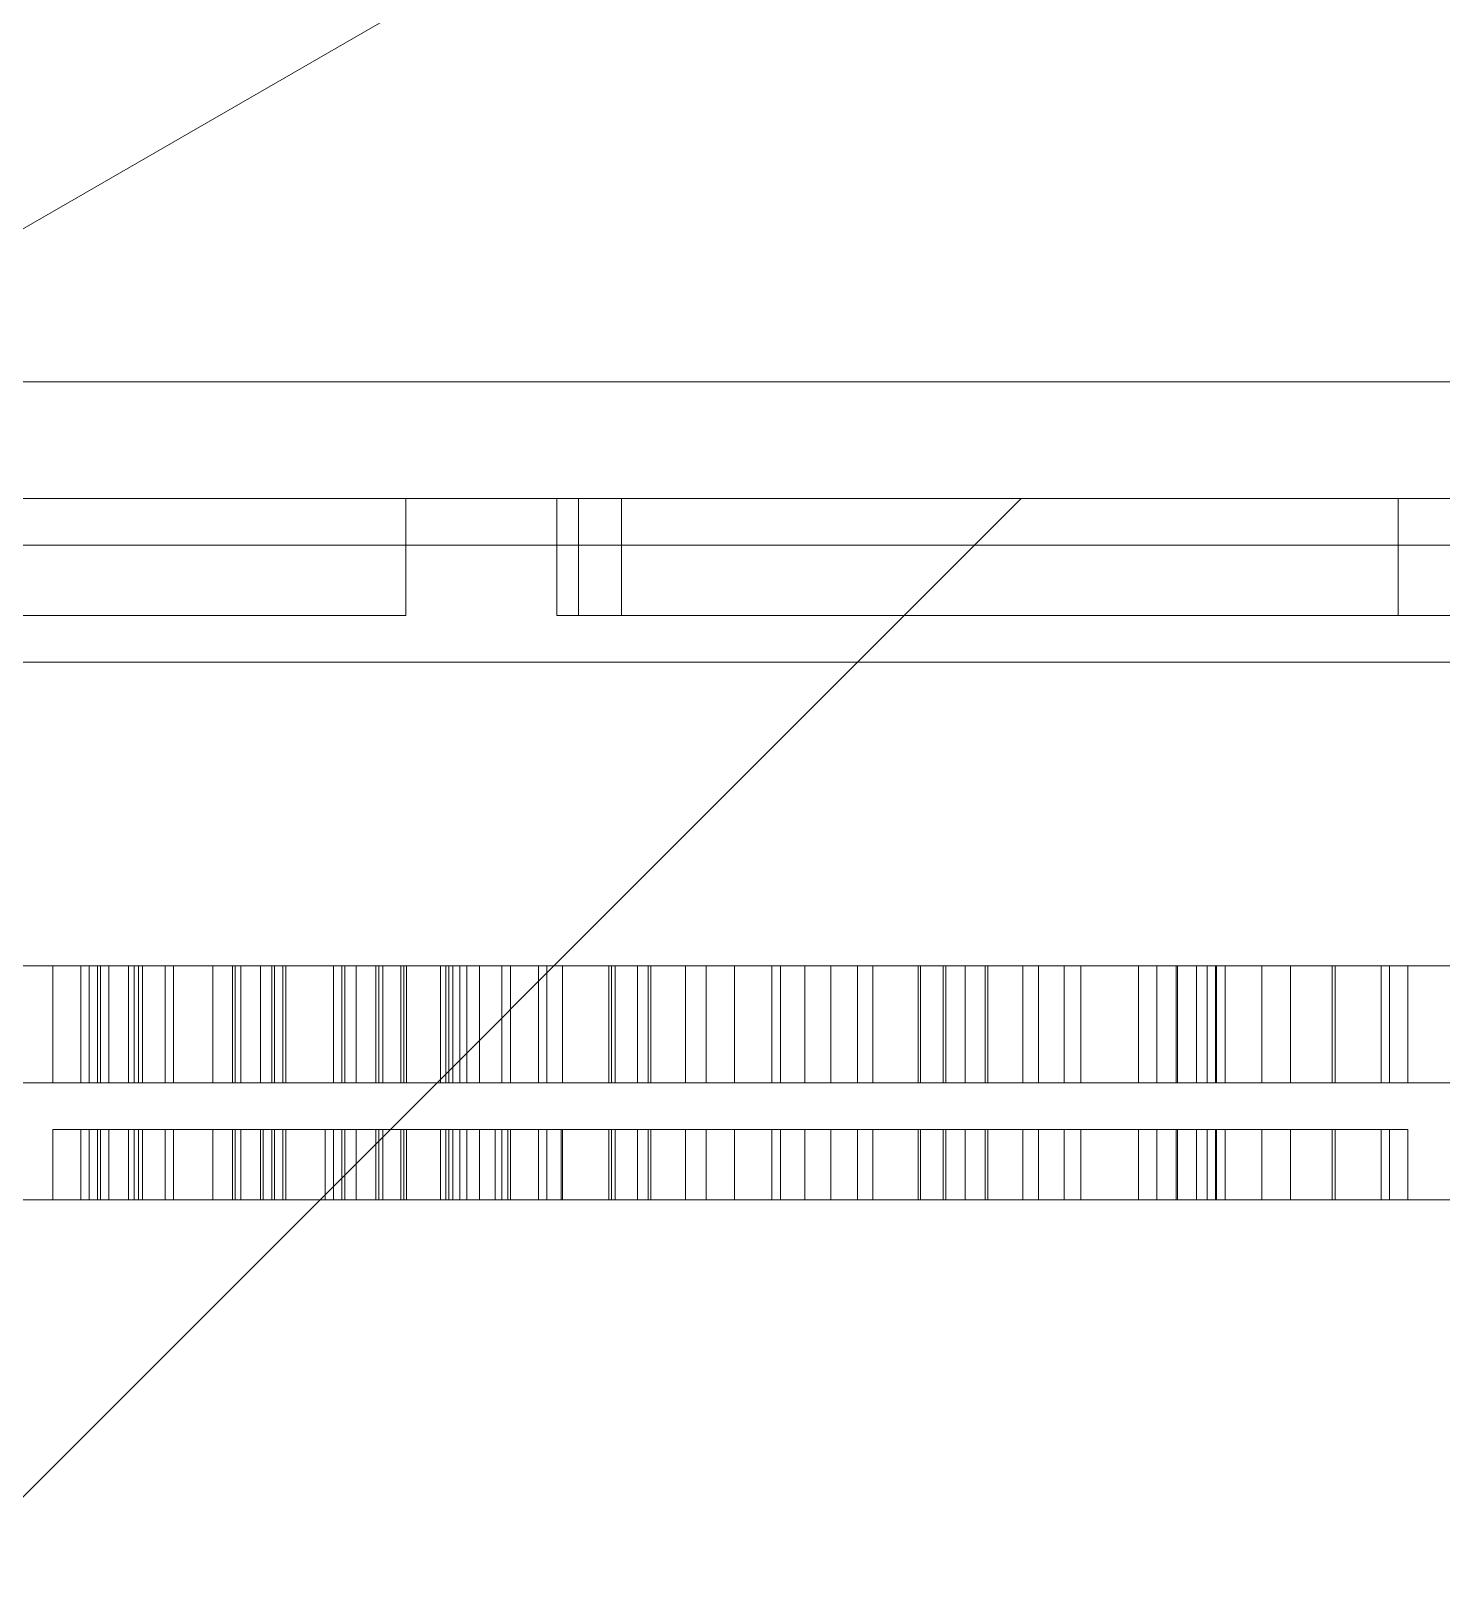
# Model space of a CAD drawing. Header units: millimetres. Extents: x -57519 to 497916, y -349472 to 446842.
# Drawn here: x 339205.1 to 339265.4, y 52110.9 to 52177.5 of the extents above; entities that cross this region are included whole.
import ezdxf

# ---------------------------------------------------------------- set-up
doc = ezdxf.new("R2010")
doc.units = ezdxf.units.MM
for name, color, linetype, lineweight in [('A-DETL-GENF', 92, 'Continuous', 5), ('A-DETL-THIN', 151, 'Continuous', 9), ('A-FLOR', 192, 'Continuous', 5), ('Q-CASE', 31, 'Continuous', 5)]:
    doc.layers.add(name, color=color, linetype=linetype, lineweight=lineweight)

# ---------------------------------------------------------------- blocks, each defined once
blk = doc.blocks.new('Sprinkler Inlet - Sprinkler Inlet-18220011-SITE COVERAGE')
at = {"layer": 'Q-CASE'}
for p, q in [((-359.34, 80), (371.064, 501.699)), ((505, 80), (-475, 80)), ((505, 80), (-475, 80)), ((505, 80), (-475, 80)), ((505, 80), (-475, 80)), ((497.929, 80), (-475, 80)), ((497.929, 80), (-475, 80)), ((497.929, 80), (-475, 80)), ((497.929, 80), (-475, 80)), ((410, 75), (-428.421, 75)), ((-428.421, 75), (410, 75)), ((-331.628, 75), (-377.782, 75)), ((-351.012, 75), (-331.628, 75)), ((-331.628, 73), (-331.628, 75)), ((-331.628, 73), (-331.628, 75)), ((-289.166, 75), (-325.166, 75)), ((-325.166, 75), (-281.782, 75)), ((-325.166, 73), (-325.166, 75)), ((-325.166, 73), (-325.166, 75)), ((-281.782, 75), (-324.243, 75)), ((-324.243, 75), (-289.166, 75)), ((-324.243, 73), (-324.243, 75)), ((-324.243, 73), (-324.243, 75)), ((-289.166, 75), (-322.397, 75)), ((-322.397, 75), (-289.166, 75)), ((-322.397, 73), (-322.397, 75)), ((-322.397, 73), (-322.397, 75)), ((-289.166, 73), (-289.166, 75)), ((-289.166, 73), (-289.166, 75)), ((-289.166, 73), (-289.166, 75)), ((-289.166, 73), (-289.166, 75)), ((-409.789, 73), (410, 73)), ((-409.789, 73), (410, 73)), ((375, 73), (-409.789, 73)), ((-408, 73), (382, 73)), ((382, 73), (-408, 73)), ((375, 73), (-408, 73)), ((375, 73), (-408, 73)), ((375, 73), (-408, 73)), ((-331.628, 73), (-377.782, 73)), ((-377.782, 73), (-331.628, 73)), ((-351.012, 73), (-331.628, 73)), ((-331.628, 73), (-351.012, 73)), ((-331.628, 70), (-331.628, 73)), ((-331.628, 70), (-331.628, 73)), ((-289.166, 73), (-325.166, 73)), ((-325.166, 73), (-281.782, 73)), ((-325.166, 70), (-325.166, 73)), ((-325.166, 70), (-325.166, 73)), ((-281.782, 73), (-325.166, 73)), ((-325.166, 73), (-289.166, 73)), ((-281.782, 73), (-324.243, 73)), ((-324.243, 73), (-289.166, 73)), ((-324.243, 70), (-324.243, 73)), ((-324.243, 70), (-324.243, 73)), ((-324.243, 73), (-281.782, 73)), ((-289.166, 73), (-324.243, 73)), ((-289.166, 73), (-322.397, 73)), ((-322.397, 73), (-289.166, 73)), ((-322.397, 70), (-322.397, 73)), ((-322.397, 70), (-322.397, 73)), ((-289.166, 73), (-322.397, 73)), ((-322.397, 73), (-289.166, 73)), ((-289.166, 70), (-289.166, 73)), ((-289.166, 70), (-289.166, 73)), ((-289.166, 70), (-289.166, 73)), ((-289.166, 70), (-289.166, 73)), ((-331.628, 70), (-377.782, 70)), ((-351.012, 70), (-331.628, 70)), ((-325.166, 70), (-281.782, 70)), ((-289.166, 70), (-325.166, 70)), ((-324.243, 70), (-289.166, 70)), ((-281.782, 70), (-324.243, 70)), ((-322.397, 70), (-289.166, 70)), ((-289.166, 70), (-322.397, 70)), ((-408, 68), (382, 68)), ((382, 68), (-408, 68)), ((410, 55), (-475, 55)), ((-475, 55), (-157.821, 55)), ((-157.821, 55), (-416, 55)), ((-157.821, 55), (-416, 55)), ((-338.686, 55), (-346.738, 55)), ((-346.738, 55), (-344.695, 55)), ((-344.815, 55), (-346.738, 55)), ((-346.738, 55), (-338.926, 55)), ((-346.738, 50), (-346.738, 55)), ((-346.738, 50), (-346.738, 55)), ((-343.07, 55), (-345.532, 55)), ((-345.532, 55), (-342.897, 55)), ((-345.532, 50), (-345.532, 55)), ((-345.532, 50), (-345.532, 55)), ((-343.253, 55), (-345.176, 55)), ((-345.176, 55), (-338.926, 55)), ((-345.176, 50), (-345.176, 55)), ((-343.493, 55), (-344.815, 55)), ((-344.815, 50), (-344.815, 55)), ((-344.695, 55), (-337.844, 55)), ((-344.695, 50), (-344.695, 55)), ((-341.57, 55), (-344.335, 55)), ((-344.335, 55), (-338.686, 55)), ((-344.335, 50), (-344.335, 55)), ((-338.926, 55), (-343.493, 55)), ((-343.493, 50), (-343.493, 55)), ((-341.931, 55), (-343.253, 55)), ((-343.253, 50), (-343.253, 55)), ((-332.782, 55), (-343.07, 55)), ((-343.07, 50), (-343.07, 55)), ((-343.07, 50), (-343.07, 55)), ((-342.897, 55), (-332.609, 55)), ((-342.897, 50), (-342.897, 55)), ((-339.888, 55), (-341.931, 55)), ((-341.931, 50), (-341.931, 55)), ((-336.763, 55), (-341.57, 55)), ((-341.57, 50), (-341.57, 55)), ((-337.243, 55), (-339.888, 55)), ((-339.888, 50), (-339.888, 55)), ((-338.926, 55), (-339.046, 55)), ((-339.046, 55), (-337.243, 55)), ((-339.046, 50), (-339.046, 55)), ((-338.926, 55), (-338.926, 50)), ((-338.926, 50), (-338.926, 55)), ((-338.926, 50), (-338.926, 55)), ((-338.686, 50), (-338.686, 55)), ((-337.844, 55), (-329.791, 55)), ((-337.844, 55), (-337.844, 50)), ((-337.243, 55), (-337.363, 55)), ((-337.363, 55), (-331.594, 55)), ((-331.714, 55), (-337.363, 55)), ((-337.363, 55), (-334.719, 55)), ((-331.835, 55), (-337.363, 55)), ((-337.363, 55), (-337.243, 55)), ((-337.363, 50), (-337.363, 55)), ((-337.363, 50), (-337.363, 55)), ((-337.363, 50), (-337.363, 55)), ((-337.363, 50), (-337.363, 55)), ((-337.243, 50), (-337.243, 55)), ((-337.243, 50), (-337.243, 55)), ((-329.791, 55), (-336.883, 55)), ((-336.883, 55), (-334.238, 55)), ((-336.883, 50), (-336.883, 55)), ((-334.359, 55), (-336.763, 55)), ((-336.763, 50), (-336.763, 55)), ((-334.719, 55), (-331.835, 55)), ((-334.719, 50), (-334.719, 55)), ((-332.916, 55), (-334.359, 55)), ((-334.359, 50), (-334.359, 55)), ((-334.238, 55), (-329.791, 55)), ((-334.238, 50), (-334.238, 55)), ((-331.714, 55), (-333.758, 55)), ((-333.758, 55), (-331.714, 55)), ((-333.758, 50), (-333.758, 55)), ((-329.791, 55), (-332.916, 55)), ((-332.916, 50), (-332.916, 55)), ((-330.147, 55), (-332.782, 55)), ((-332.782, 50), (-332.782, 55)), ((-332.609, 55), (-330.147, 55)), ((-332.609, 50), (-332.609, 55)), ((-332.609, 50), (-332.609, 55)), ((-331.835, 50), (-331.835, 55)), ((-329.311, 55), (-331.714, 55)), ((-331.714, 50), (-331.714, 55)), ((-331.714, 50), (-331.714, 55)), ((-331.594, 55), (-329.311, 55)), ((-331.594, 50), (-331.594, 55)), ((-330.147, 55), (-330.147, 50)), ((-330.147, 50), (-330.147, 55)), ((-327.147, 55), (-329.912, 55)), ((-329.912, 55), (-325.585, 55)), ((-329.912, 50), (-329.912, 55)), ((-329.791, 50), (-329.791, 55)), ((-329.791, 50), (-329.791, 55)), ((-328.469, 55), (-329.611, 55)), ((-329.611, 55), (-329.01, 55)), ((-329.611, 50), (-329.611, 55)), ((-329.311, 50), (-329.311, 55)), ((-329.01, 55), (-325.945, 55)), ((-329.01, 50), (-329.01, 55)), ((-325.585, 55), (-328.469, 55)), ((-328.469, 50), (-328.469, 55)), ((-319.657, 55), (-327.517, 55)), ((-327.517, 55), (-324.916, 55)), ((-327.517, 50), (-327.517, 55)), ((-322.82, 55), (-327.147, 55)), ((-327.147, 50), (-327.147, 55)), ((-325.945, 55), (-322.82, 55)), ((-325.945, 50), (-325.945, 55)), ((-325.585, 50), (-325.585, 55)), ((-324.916, 55), (-322.662, 55)), ((-324.916, 50), (-324.916, 55)), ((-322.82, 55), (-322.94, 55)), ((-322.94, 55), (-321.138, 55)), ((-322.94, 50), (-322.94, 55)), ((-321.138, 55), (-322.82, 55)), ((-322.82, 50), (-322.82, 55)), ((-322.82, 50), (-322.82, 55)), ((-322.662, 55), (-314.551, 55)), ((-322.662, 50), (-322.662, 55)), ((-321.709, 55), (-318.78, 55)), ((-315.589, 55), (-321.709, 55)), ((-321.709, 55), (-321.709, 50)), ((-321.258, 55), (-321.138, 55)), ((-321.138, 55), (-321.258, 55)), ((-321.258, 55), (-321.258, 50)), ((-321.138, 50), (-321.138, 55)), ((-321.138, 50), (-321.138, 55)), ((-317.561, 55), (-319.657, 55)), ((-319.657, 50), (-319.657, 55)), ((-318.78, 55), (-315.589, 55)), ((-318.78, 50), (-318.78, 55)), ((-309.7, 55), (-317.561, 55)), ((-317.561, 55), (-317.561, 50)), ((-313.445, 55), (-315.969, 55)), ((-315.969, 55), (-308.517, 55)), ((-315.969, 50), (-315.969, 55)), ((-315.589, 50), (-315.589, 55)), ((-314.551, 55), (-312.301, 55)), ((-314.551, 50), (-314.551, 55)), ((-311.642, 55), (-313.445, 55)), ((-313.445, 50), (-313.445, 55)), ((-312.301, 55), (-309.7, 55)), ((-312.301, 50), (-312.301, 55)), ((-308.517, 55), (-311.642, 55)), ((-311.642, 50), (-311.642, 55)), ((-309.7, 50), (-309.7, 55)), ((-306.714, 55), (-309.599, 55)), ((-309.599, 55), (-308.517, 55)), ((-309.599, 50), (-309.599, 55)), ((-308.517, 55), (-308.638, 55)), ((-308.638, 55), (-306.714, 55)), ((-308.638, 50), (-308.638, 55)), ((-308.517, 50), (-308.517, 55)), ((-308.517, 50), (-308.517, 55)), ((-308.517, 50), (-308.517, 55)), ((-303.45, 55), (-307.686, 55)), ((-307.686, 55), (-305.224, 55)), ((-307.686, 50), (-307.686, 55)), ((-307.686, 50), (-307.686, 55)), ((-298.662, 55), (-306.835, 55)), ((-306.835, 55), (-306.714, 55)), ((-306.714, 55), (-306.835, 55)), ((-306.835, 55), (-298.662, 55)), ((-306.835, 50), (-306.835, 55)), ((-306.835, 50), (-306.835, 55)), ((-306.835, 50), (-306.835, 55)), ((-306.835, 50), (-306.835, 55)), ((-306.714, 50), (-306.714, 55)), ((-306.714, 50), (-306.714, 55)), ((-305.224, 55), (-300.277, 55)), ((-305.224, 50), (-305.224, 55)), ((-305.224, 50), (-305.224, 55)), ((-302.748, 55), (-304.551, 55)), ((-304.551, 55), (-298.662, 55)), ((-304.551, 50), (-304.551, 55)), ((-299.488, 55), (-303.45, 55)), ((-303.45, 50), (-303.45, 55)), ((-297.339, 55), (-302.748, 55)), ((-302.748, 50), (-302.748, 55)), ((-300.277, 55), (-296.94, 55)), ((-300.277, 50), (-300.277, 55)), ((-298.609, 55), (-299.488, 55)), ((-299.488, 50), (-299.488, 55)), ((-298.662, 55), (-296.558, 55)), ((-298.662, 50), (-298.662, 55)), ((-298.662, 50), (-298.662, 55)), ((-298.662, 50), (-298.662, 55)), ((-297.796, 55), (-298.609, 55)), ((-298.609, 50), (-298.609, 55)), ((-293.767, 55), (-297.796, 55)), ((-297.796, 50), (-297.796, 55)), ((-289.888, 55), (-297.339, 55)), ((-297.339, 50), (-297.339, 55)), ((-296.979, 55), (-291.851, 55)), ((-291.851, 55), (-296.979, 55)), ((-296.979, 55), (-289.888, 55)), ((-294.996, 55), (-296.979, 55)), ((-296.979, 55), (-296.979, 50)), ((-296.979, 50), (-296.979, 55)), ((-296.979, 50), (-296.979, 55)), ((-296.94, 55), (-291.993, 55)), ((-296.94, 50), (-296.94, 55)), ((-296.558, 55), (-288.746, 55)), ((-296.558, 50), (-296.558, 55)), ((-288.746, 55), (-294.996, 55)), ((-294.996, 50), (-294.996, 55)), ((-289.532, 55), (-293.767, 55)), ((-293.767, 50), (-293.767, 55)), ((-291.993, 55), (-289.532, 55)), ((-291.993, 55), (-291.993, 50)), ((-291.993, 50), (-291.993, 55)), ((-291.851, 50), (-291.851, 55)), ((-289.888, 50), (-289.888, 55)), ((-289.532, 50), (-289.532, 55)), ((-289.532, 50), (-289.532, 55)), ((-288.746, 50), (-288.746, 55)), ((-475, 50), (410, 50)), ((-457.821, 50), (162.179, 50)), ((-157.821, 50), (-457.821, 50)), ((-157.821, 50), (-457.821, 50)), ((-157.821, 50), (-416, 50)), ((-157.821, 50), (-416, 50)), ((-416, 50), (-157.821, 50)), ((-157.821, 50), (-416, 50)), ((-344.695, 50), (-346.738, 50)), ((-346.738, 50), (-338.686, 50)), ((-338.926, 50), (-346.738, 50)), ((-346.738, 50), (-344.815, 50)), ((-342.897, 50), (-345.532, 50)), ((-345.532, 50), (-343.07, 50)), ((-338.926, 50), (-345.176, 50)), ((-345.176, 50), (-343.253, 50)), ((-344.815, 50), (-343.493, 50)), ((-337.844, 50), (-344.695, 50)), ((-338.686, 50), (-344.335, 50)), ((-344.335, 50), (-341.57, 50)), ((-343.493, 50), (-338.926, 50)), ((-343.253, 50), (-341.931, 50)), ((-343.07, 50), (-332.782, 50)), ((-332.609, 50), (-342.897, 50)), ((-341.931, 50), (-339.888, 50)), ((-341.57, 50), (-336.763, 50)), ((-339.888, 50), (-337.243, 50)), ((-339.046, 50), (-338.926, 50)), ((-337.243, 50), (-339.046, 50)), ((-329.791, 50), (-337.844, 50)), ((-337.243, 50), (-337.363, 50)), ((-337.363, 50), (-331.835, 50)), ((-334.719, 50), (-337.363, 50)), ((-337.363, 50), (-331.714, 50)), ((-331.594, 50), (-337.363, 50)), ((-337.363, 50), (-337.243, 50)), ((-334.238, 50), (-336.883, 50)), ((-336.883, 50), (-329.791, 50)), ((-336.763, 50), (-334.359, 50)), ((-331.835, 50), (-334.719, 50)), ((-334.359, 50), (-332.916, 50)), ((-329.791, 50), (-334.238, 50)), ((-331.714, 50), (-333.758, 50)), ((-333.758, 50), (-331.714, 50)), ((-332.916, 50), (-329.791, 50)), ((-332.782, 50), (-330.147, 50)), ((-330.147, 50), (-332.609, 50)), ((-331.714, 50), (-329.311, 50)), ((-329.311, 50), (-331.594, 50)), ((-325.585, 50), (-329.912, 50)), ((-329.912, 50), (-327.147, 50)), ((-329.01, 50), (-329.611, 50)), ((-329.611, 50), (-328.469, 50)), ((-325.945, 50), (-329.01, 50)), ((-328.469, 50), (-325.585, 50)), ((-324.916, 50), (-327.517, 50)), ((-327.517, 50), (-319.657, 50)), ((-327.147, 50), (-322.82, 50)), ((-322.82, 50), (-325.945, 50)), ((-322.662, 50), (-324.916, 50)), ((-321.138, 50), (-322.94, 50)), ((-322.94, 50), (-322.82, 50)), ((-322.82, 50), (-321.138, 50)), ((-314.551, 50), (-322.662, 50)), ((-318.78, 50), (-321.709, 50)), ((-321.709, 50), (-315.589, 50)), ((-321.138, 50), (-321.258, 50)), ((-321.258, 50), (-321.138, 50)), ((-319.657, 50), (-317.561, 50)), ((-315.589, 50), (-318.78, 50)), ((-317.561, 50), (-309.7, 50)), ((-308.517, 50), (-315.969, 50)), ((-315.969, 50), (-313.445, 50)), ((-312.301, 50), (-314.551, 50)), ((-313.445, 50), (-311.642, 50)), ((-309.7, 50), (-312.301, 50)), ((-311.642, 50), (-308.517, 50)), ((-308.517, 50), (-309.599, 50)), ((-309.599, 50), (-306.714, 50)), ((-306.714, 50), (-308.638, 50)), ((-308.638, 50), (-308.517, 50)), ((-305.224, 50), (-307.686, 50)), ((-307.686, 50), (-303.45, 50)), ((-298.662, 50), (-306.835, 50)), ((-306.835, 50), (-306.714, 50)), ((-306.714, 50), (-306.835, 50)), ((-306.835, 50), (-298.662, 50)), ((-300.277, 50), (-305.224, 50)), ((-298.662, 50), (-304.551, 50)), ((-304.551, 50), (-302.748, 50)), ((-303.45, 50), (-299.488, 50)), ((-302.748, 50), (-297.339, 50)), ((-296.94, 50), (-300.277, 50)), ((-299.488, 50), (-298.609, 50)), ((-296.558, 50), (-298.662, 50)), ((-298.609, 50), (-297.796, 50)), ((-297.796, 50), (-293.767, 50)), ((-297.339, 50), (-289.888, 50)), ((-291.851, 50), (-296.979, 50)), ((-296.979, 50), (-294.996, 50)), ((-289.888, 50), (-296.979, 50)), ((-296.979, 50), (-291.851, 50)), ((-291.993, 50), (-296.94, 50)), ((-288.746, 50), (-296.558, 50)), ((-294.996, 50), (-288.746, 50)), ((-293.767, 50), (-289.532, 50)), ((-289.532, 50), (-291.993, 50)), ((-346.738, 45), (-346.738, 48)), ((-346.738, 45), (-346.738, 48)), ((-346.738, 48), (-344.815, 48)), ((-338.926, 48), (-346.738, 48)), ((-346.738, 48), (-338.686, 48)), ((-344.695, 48), (-346.738, 48)), ((-345.532, 45), (-345.532, 48)), ((-345.532, 45), (-345.532, 48)), ((-345.532, 48), (-343.07, 48)), ((-342.897, 48), (-345.532, 48)), ((-345.176, 45), (-345.176, 48)), ((-345.176, 48), (-343.253, 48)), ((-338.926, 48), (-345.176, 48)), ((-344.815, 45), (-344.815, 48)), ((-344.815, 48), (-343.493, 48)), ((-344.695, 45), (-344.695, 48)), ((-337.844, 48), (-344.695, 48)), ((-344.335, 45), (-344.335, 48)), ((-344.335, 48), (-341.57, 48)), ((-338.686, 48), (-344.335, 48)), ((-343.493, 45), (-343.493, 48)), ((-343.493, 48), (-338.926, 48)), ((-343.253, 45), (-343.253, 48)), ((-343.253, 48), (-341.931, 48)), ((-343.07, 45), (-343.07, 48)), ((-343.07, 45), (-343.07, 48)), ((-343.07, 48), (-332.782, 48)), ((-342.897, 45), (-342.897, 48)), ((-332.609, 48), (-342.897, 48)), ((-341.931, 45), (-341.931, 48)), ((-341.931, 48), (-339.888, 48)), ((-341.57, 45), (-341.57, 48)), ((-341.57, 45), (-341.57, 48)), ((-341.57, 48), (-336.763, 48)), ((-341.57, 48), (-337.724, 48)), ((-335.08, 48), (-341.57, 48)), ((-339.888, 45), (-339.888, 48)), ((-339.888, 48), (-337.243, 48)), ((-339.046, 45), (-339.046, 48)), ((-339.046, 48), (-338.926, 48)), ((-337.243, 48), (-339.046, 48)), ((-338.926, 45), (-338.926, 48)), ((-338.926, 45), (-338.926, 48)), ((-338.926, 45), (-338.926, 48)), ((-338.686, 45), (-338.686, 48)), ((-337.844, 48), (-337.844, 45)), ((-329.791, 48), (-337.844, 48)), ((-337.724, 48), (-337.724, 45)), ((-337.724, 48), (-335.08, 48)), ((-337.363, 45), (-337.363, 48)), ((-337.363, 45), (-337.363, 48)), ((-337.363, 45), (-337.363, 48)), ((-337.363, 45), (-337.363, 48)), ((-337.363, 48), (-337.243, 48)), ((-331.594, 48), (-337.363, 48)), ((-337.363, 48), (-331.714, 48)), ((-334.719, 48), (-337.363, 48)), ((-337.363, 48), (-331.835, 48)), ((-337.243, 48), (-337.363, 48)), ((-337.243, 48), (-337.243, 45)), ((-337.243, 45), (-337.243, 48)), ((-336.883, 45), (-336.883, 48)), ((-336.883, 48), (-329.791, 48)), ((-334.238, 48), (-336.883, 48)), ((-336.763, 45), (-336.763, 48)), ((-336.763, 48), (-334.359, 48)), ((-335.08, 45), (-335.08, 48)), ((-334.719, 45), (-334.719, 48)), ((-331.835, 48), (-334.719, 48)), ((-334.359, 45), (-334.359, 48)), ((-334.359, 48), (-332.916, 48)), ((-334.238, 45), (-334.238, 48)), ((-329.791, 48), (-334.238, 48)), ((-333.758, 45), (-333.758, 48)), ((-333.758, 48), (-331.714, 48)), ((-331.714, 48), (-333.758, 48)), ((-332.916, 45), (-332.916, 48)), ((-332.916, 48), (-329.791, 48)), ((-332.782, 45), (-332.782, 48)), ((-332.782, 48), (-330.147, 48)), ((-332.609, 45), (-332.609, 48)), ((-332.609, 45), (-332.609, 48)), ((-330.147, 48), (-332.609, 48)), ((-331.835, 45), (-331.835, 48)), ((-331.714, 45), (-331.714, 48)), ((-331.714, 45), (-331.714, 48)), ((-331.714, 48), (-329.311, 48)), ((-331.594, 45), (-331.594, 48)), ((-329.311, 48), (-331.594, 48)), ((-330.147, 48), (-330.147, 45)), ((-330.147, 45), (-330.147, 48)), ((-329.912, 45), (-329.912, 48)), ((-329.912, 48), (-327.147, 48)), ((-325.585, 48), (-329.912, 48)), ((-329.791, 45), (-329.791, 48)), ((-329.791, 45), (-329.791, 48)), ((-329.611, 45), (-329.611, 48)), ((-329.611, 48), (-328.469, 48)), ((-329.01, 48), (-329.611, 48)), ((-329.311, 45), (-329.311, 48)), ((-329.01, 45), (-329.01, 48)), ((-325.945, 48), (-329.01, 48)), ((-328.469, 45), (-328.469, 48)), ((-328.469, 48), (-325.585, 48)), ((-327.808, 45), (-327.808, 48)), ((-327.808, 48), (-327.267, 48)), ((-324.984, 48), (-327.808, 48)), ((-327.517, 45), (-327.517, 48)), ((-327.517, 48), (-319.657, 48)), ((-324.916, 48), (-327.517, 48)), ((-327.267, 45), (-327.267, 48)), ((-327.267, 48), (-322.82, 48)), ((-327.147, 45), (-327.147, 48)), ((-327.147, 45), (-327.147, 48)), ((-327.147, 48), (-322.82, 48)), ((-327.147, 48), (-324.984, 48)), ((-322.82, 48), (-327.147, 48)), ((-325.945, 45), (-325.945, 48)), ((-322.82, 48), (-325.945, 48)), ((-325.585, 45), (-325.585, 48)), ((-324.984, 45), (-324.984, 48)), ((-324.916, 45), (-324.916, 48)), ((-322.662, 48), (-324.916, 48)), ((-322.94, 45), (-322.94, 48)), ((-322.94, 48), (-322.82, 48)), ((-321.138, 48), (-322.94, 48)), ((-322.82, 48), (-322.82, 45)), ((-322.82, 45), (-322.82, 48)), ((-322.82, 48), (-322.82, 45)), ((-322.82, 45), (-322.82, 48)), ((-322.82, 48), (-321.138, 48)), ((-322.662, 45), (-322.662, 48)), ((-314.551, 48), (-322.662, 48)), ((-321.709, 48), (-321.709, 45)), ((-318.78, 48), (-321.709, 48)), ((-321.709, 48), (-315.589, 48)), ((-321.258, 45), (-321.258, 48)), ((-321.258, 48), (-321.138, 48)), ((-321.138, 48), (-321.258, 48)), ((-321.138, 45), (-321.138, 48)), ((-321.138, 45), (-321.138, 48)), ((-319.657, 45), (-319.657, 48)), ((-319.657, 48), (-317.561, 48)), ((-318.78, 45), (-318.78, 48)), ((-315.589, 48), (-318.78, 48)), ((-317.561, 45), (-317.561, 48)), ((-317.561, 48), (-309.7, 48)), ((-315.969, 45), (-315.969, 48)), ((-315.969, 48), (-313.445, 48)), ((-308.517, 48), (-315.969, 48)), ((-315.589, 45), (-315.589, 48)), ((-314.551, 45), (-314.551, 48)), ((-312.301, 48), (-314.551, 48)), ((-313.445, 45), (-313.445, 48)), ((-313.445, 48), (-311.642, 48)), ((-312.301, 45), (-312.301, 48)), ((-309.7, 48), (-312.301, 48)), ((-311.642, 45), (-311.642, 48)), ((-311.642, 48), (-308.517, 48)), ((-309.7, 48), (-309.7, 45)), ((-309.599, 45), (-309.599, 48)), ((-309.599, 48), (-306.714, 48)), ((-308.517, 48), (-309.599, 48)), ((-308.638, 45), (-308.638, 48)), ((-308.638, 48), (-308.517, 48)), ((-306.714, 48), (-308.638, 48)), ((-308.517, 45), (-308.517, 48)), ((-308.517, 45), (-308.517, 48)), ((-308.517, 45), (-308.517, 48)), ((-307.686, 45), (-307.686, 48)), ((-307.686, 45), (-307.686, 48)), ((-307.686, 48), (-303.45, 48)), ((-305.224, 48), (-307.686, 48)), ((-306.835, 45), (-306.835, 48)), ((-306.835, 45), (-306.835, 48)), ((-306.835, 45), (-306.835, 48)), ((-306.835, 45), (-306.835, 48)), ((-306.835, 48), (-298.662, 48)), ((-306.714, 48), (-306.835, 48)), ((-306.835, 48), (-306.714, 48)), ((-298.662, 48), (-306.835, 48)), ((-306.714, 45), (-306.714, 48)), ((-306.714, 45), (-306.714, 48)), ((-305.224, 45), (-305.224, 48)), ((-305.224, 45), (-305.224, 48)), ((-300.277, 48), (-305.224, 48)), ((-304.551, 48), (-304.551, 45)), ((-298.662, 48), (-304.551, 48)), ((-304.551, 48), (-302.748, 48)), ((-303.45, 45), (-303.45, 48)), ((-303.45, 48), (-299.488, 48)), ((-302.748, 45), (-302.748, 48)), ((-302.748, 48), (-297.339, 48)), ((-300.277, 45), (-300.277, 48)), ((-296.94, 48), (-300.277, 48)), ((-299.488, 45), (-299.488, 48)), ((-299.488, 48), (-298.609, 48)), ((-298.662, 45), (-298.662, 48)), ((-298.662, 45), (-298.662, 48)), ((-298.662, 45), (-298.662, 48)), ((-296.558, 48), (-298.662, 48)), ((-298.609, 45), (-298.609, 48)), ((-298.609, 48), (-297.796, 48)), ((-297.796, 45), (-297.796, 48)), ((-297.796, 48), (-293.767, 48)), ((-297.339, 45), (-297.339, 48)), ((-297.339, 48), (-289.888, 48)), ((-296.979, 45), (-296.979, 48)), ((-296.979, 45), (-296.979, 48)), ((-296.979, 45), (-296.979, 48)), ((-296.979, 48), (-294.996, 48)), ((-291.851, 48), (-296.979, 48)), ((-296.979, 48), (-291.851, 48)), ((-289.888, 48), (-296.979, 48)), ((-296.94, 45), (-296.94, 48)), ((-291.993, 48), (-296.94, 48)), ((-296.558, 45), (-296.558, 48)), ((-288.746, 48), (-296.558, 48)), ((-294.996, 45), (-294.996, 48)), ((-294.996, 48), (-288.746, 48)), ((-293.767, 45), (-293.767, 48)), ((-293.767, 48), (-289.532, 48)), ((-291.993, 45), (-291.993, 48)), ((-291.993, 45), (-291.993, 48)), ((-289.532, 48), (-291.993, 48)), ((-291.851, 45), (-291.851, 48)), ((-289.888, 45), (-289.888, 48)), ((-289.532, 48), (-289.532, 45)), ((-289.532, 45), (-289.532, 48)), ((-288.746, 45), (-288.746, 48)), ((-457.821, 45), (-157.821, 45)), ((162.179, 45), (-457.821, 45)), ((-416, 45), (-157.821, 45)), ((-157.821, 45), (-416, 45)), ((-338.926, 45), (-346.738, 45)), ((-346.738, 45), (-344.815, 45)), ((-344.695, 45), (-346.738, 45)), ((-346.738, 45), (-338.686, 45)), ((-342.897, 45), (-345.532, 45)), ((-345.532, 45), (-343.07, 45)), ((-338.926, 45), (-345.176, 45)), ((-345.176, 45), (-343.253, 45)), ((-344.815, 45), (-343.493, 45)), ((-337.844, 45), (-344.695, 45)), ((-338.686, 45), (-344.335, 45)), ((-344.335, 45), (-341.57, 45)), ((-343.493, 45), (-338.926, 45)), ((-343.253, 45), (-341.931, 45)), ((-343.07, 45), (-332.782, 45)), ((-332.609, 45), (-342.897, 45)), ((-341.931, 45), (-339.888, 45)), ((-341.57, 45), (-336.763, 45)), ((-335.08, 45), (-341.57, 45)), ((-341.57, 45), (-337.724, 45)), ((-339.888, 45), (-337.243, 45)), ((-337.243, 45), (-339.046, 45)), ((-339.046, 45), (-338.926, 45)), ((-329.791, 45), (-337.844, 45)), ((-337.724, 45), (-335.08, 45)), ((-337.243, 45), (-337.363, 45)), ((-337.363, 45), (-331.835, 45)), ((-334.719, 45), (-337.363, 45)), ((-337.363, 45), (-331.714, 45)), ((-331.594, 45), (-337.363, 45)), ((-337.363, 45), (-337.243, 45)), ((-334.238, 45), (-336.883, 45)), ((-336.883, 45), (-329.791, 45)), ((-336.763, 45), (-334.359, 45)), ((-331.835, 45), (-334.719, 45)), ((-334.359, 45), (-332.916, 45)), ((-329.791, 45), (-334.238, 45)), ((-331.714, 45), (-333.758, 45)), ((-333.758, 45), (-331.714, 45)), ((-332.916, 45), (-329.791, 45)), ((-332.782, 45), (-330.147, 45)), ((-330.147, 45), (-332.609, 45)), ((-331.714, 45), (-329.311, 45)), ((-329.311, 45), (-331.594, 45)), ((-325.585, 45), (-329.912, 45)), ((-329.912, 45), (-327.147, 45)), ((-329.01, 45), (-329.611, 45)), ((-329.611, 45), (-328.469, 45)), ((-325.945, 45), (-329.01, 45)), ((-328.469, 45), (-325.585, 45)), ((-324.984, 45), (-327.808, 45)), ((-327.808, 45), (-327.267, 45)), ((-324.916, 45), (-327.517, 45)), ((-327.517, 45), (-319.657, 45)), ((-327.267, 45), (-322.82, 45)), ((-327.147, 45), (-322.82, 45)), ((-322.82, 45), (-327.147, 45)), ((-327.147, 45), (-324.984, 45)), ((-322.82, 45), (-325.945, 45)), ((-322.662, 45), (-324.916, 45)), ((-321.138, 45), (-322.94, 45)), ((-322.94, 45), (-322.82, 45)), ((-322.82, 45), (-321.138, 45)), ((-314.551, 45), (-322.662, 45)), ((-321.709, 45), (-315.589, 45)), ((-318.78, 45), (-321.709, 45)), ((-321.138, 45), (-321.258, 45)), ((-321.258, 45), (-321.138, 45)), ((-319.657, 45), (-317.561, 45)), ((-315.589, 45), (-318.78, 45)), ((-317.561, 45), (-309.7, 45)), ((-308.517, 45), (-315.969, 45)), ((-315.969, 45), (-313.445, 45)), ((-312.301, 45), (-314.551, 45)), ((-313.445, 45), (-311.642, 45)), ((-309.7, 45), (-312.301, 45)), ((-311.642, 45), (-308.517, 45)), ((-308.517, 45), (-309.599, 45)), ((-309.599, 45), (-306.714, 45)), ((-306.714, 45), (-308.638, 45)), ((-308.638, 45), (-308.517, 45)), ((-305.224, 45), (-307.686, 45)), ((-307.686, 45), (-303.45, 45)), ((-298.662, 45), (-306.835, 45)), ((-306.835, 45), (-306.714, 45)), ((-306.714, 45), (-306.835, 45)), ((-306.835, 45), (-298.662, 45)), ((-300.277, 45), (-305.224, 45)), ((-304.551, 45), (-302.748, 45)), ((-298.662, 45), (-304.551, 45)), ((-303.45, 45), (-299.488, 45)), ((-302.748, 45), (-297.339, 45)), ((-296.94, 45), (-300.277, 45)), ((-299.488, 45), (-298.609, 45)), ((-296.558, 45), (-298.662, 45)), ((-298.609, 45), (-297.796, 45)), ((-297.796, 45), (-293.767, 45)), ((-297.339, 45), (-289.888, 45)), ((-289.888, 45), (-296.979, 45)), ((-296.979, 45), (-291.851, 45)), ((-291.851, 45), (-296.979, 45)), ((-296.979, 45), (-294.996, 45)), ((-291.993, 45), (-296.94, 45)), ((-288.746, 45), (-296.558, 45)), ((-294.996, 45), (-288.746, 45)), ((-293.767, 45), (-289.532, 45)), ((-289.532, 45), (-291.993, 45))]:
    blk.add_line(p, q, dxfattribs=at)

msp = doc.modelspace()

# ---------------------------------------------------------------- hatches: boundary and pattern name
at = {"layer": 'A-DETL-GENF'}
h = msp.add_hatch(dxfattribs=at)
h.set_pattern_fill('FP_40', color=250, style=0, pattern_type=2)
h.set_pattern_definition([(45, (248763.4, 0), (-1257.236, 1257.236), []), (45, (248763.4, 1905), (-1257.236, 1257.236), [])])
h.paths.add_polyline_path([(325750.106, -8642.515), (328562.732, -8642.515), (328562.732, 4657.485), (341312.732, 4657.485), (341312.732, 30557.485), (342712.732, 30557.485), (342712.732, 48907.676), (339962.732, 48907.676), (339962.732, 52157.485), (338962.732, 52157.485), (338962.732, 53757.485), (297512.732, 53757.485), (297512.732, 52247.485), (286277.732, 52247.485), (286277.732, 34407.485), (285902.732, 34407.485), (285902.732, 7407.485), (286277.732, 7407.485), (286277.732, -2267.515), (315555.232, -2267.515), (315555.232, -8642.515), (321257.065, -8642.515)], flags=0)

# ---------------------------------------------------------------- linework, layer by layer
at = {"layer": 'A-DETL-THIN', "color": 8, "lineweight": 5}
msp.add_line((339962.732, 52157.485), (338962.732, 52157.485), dxfattribs=at)
at = {"layer": 'A-FLOR'}
msp.add_line((339124.311, 52157.485), (340052.732, 52157.485), dxfattribs=at)

# ---------------------------------------------------------------- block references
at = {"layer": 'Q-CASE'}
msp.add_blockref('Sprinkler Inlet - Sprinkler Inlet-18220011-SITE COVERAGE', (339552.732, 52082.485), dxfattribs=at)

doc.saveas('drawing.dxf')
